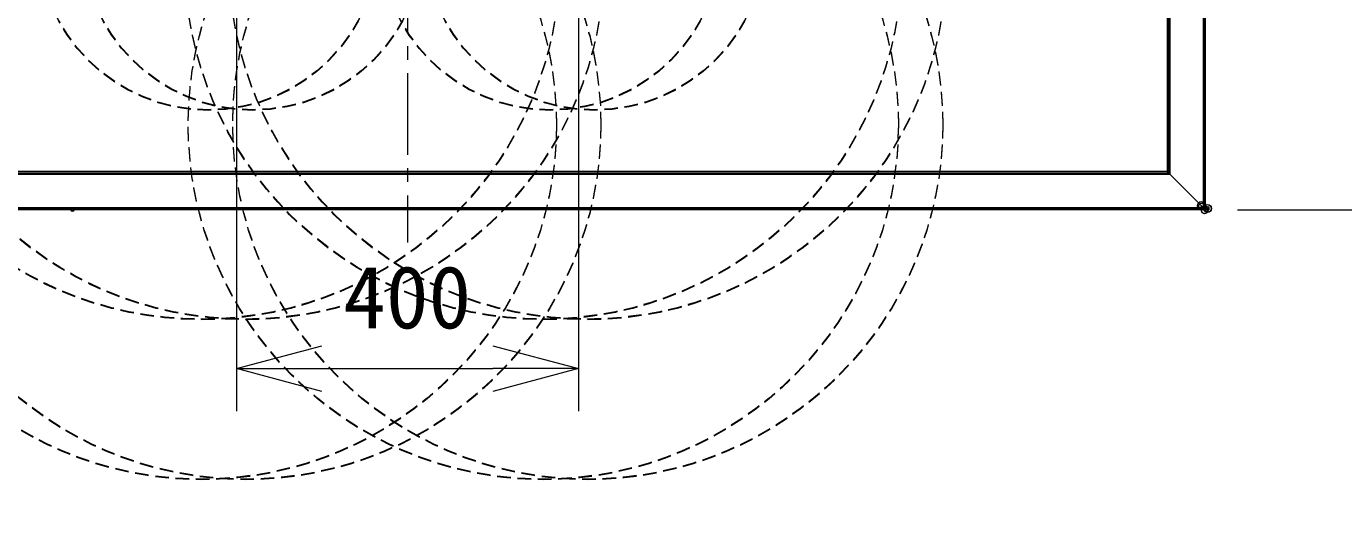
# Model space of a CAD drawing. Units: millimetres, scale not verified. Extents: x -62 to 359, y -64 to 314.
# Drawn here: x -25.43 to 13.1, y -7.65 to 6.84 of the extents above; entities that cross this region are included whole.
import ezdxf
from ezdxf.enums import TextEntityAlignment as Align

# ---------------------------------------------------------------- set-up
doc = ezdxf.new("R2010")
doc.units = ezdxf.units.MM
doc.header["$LTSCALE"] = 0.125
doc.linetypes.add('USER1', pattern=[28.575, 19.05, -3.175, 3.175, -3.175])
doc.linetypes.add('USER2', pattern=[4.7625, 3.175, -1.5875])
for name, color, linetype, lineweight in [('0-0_0', 7, 'Continuous', 18), ('0-5_SUNPO', 3, 'Continuous', 18), ('0-6_GAIKEI', 1, 'Continuous', 18)]:
    doc.layers.add(name, color=color, linetype=linetype, lineweight=lineweight)
doc.styles.add('ＭＳ ゴシック', font='')
doc.styles.get('ＭＳ ゴシック').set_extended_font_data('MS Gothic')

# ---------------------------------------------------------------- blocks, each defined once
blk = doc.blocks.new('_Open30')
at = {"layer": '0-0_0'}
blk.add_line((0, 0), (-1, 0), dxfattribs=at)
blk.add_lwpolyline([(-1, 0.26795), (0, 0), (-1, -0.26795)], dxfattribs=at)
blk = doc.blocks.new('D2')
at = {"layer": '0-5_SUNPO'}
for p, q in [((45.2066, 195.6376), (45.2066, 183.0724)), ((55.2066, 195.6376), (55.2066, 183.0724)), ((47.7066, 184.3224), (52.7066, 184.3224))]:
    blk.add_line(p, q, dxfattribs=at)
at = {"layer": '0-5_SUNPO', "xscale": 2.5, "yscale": 2.5, "rotation": 180}
blk.add_blockref('_Open30', (45.2066, 184.3224), dxfattribs=at)
at = {"layer": '0-5_SUNPO', "xscale": 2.5, "yscale": 2.5}
blk.add_blockref('_Open30', (55.2066, 184.3224), dxfattribs=at)
at = {"layer": '0-5_SUNPO', "color": 7, "style": 'ＭＳ ゴシック'}
blk.add_text('400', height=1.833, dxfattribs=at).set_placement((48.3316, 184.9474), align=Align.BOTTOM_LEFT)
blk = doc.blocks.new('D4')
at = {"layer": '0-5_SUNPO'}
for p, q in [((74.4841, 216.2767), (83.5294, 216.2767)), ((82.2794, 213.7767), (82.2794, 191.4692)), ((74.4841, 188.9692), (83.5294, 188.9692))]:
    blk.add_line(p, q, dxfattribs=at)
at = {"layer": '0-5_SUNPO', "xscale": 2.5, "yscale": 2.5}
for p, rotation in [((82.2794, 216.2767), 90), ((82.2794, 188.9692), 270)]:
    blk.add_blockref('_Open30', p, dxfattribs=dict(at, rotation=rotation))
at = {"layer": '0-5_SUNPO', "color": 7, "style": 'ＭＳ ゴシック'}
blk.add_text('1093', height=1.833, rotation=90, dxfattribs=at).set_placement((81.6544, 200.1229), align=Align.BOTTOM_LEFT)

msp = doc.modelspace()

# ---------------------------------------------------------------- linework, layer by layer
at = {"layer": '0-6_GAIKEI', "color": 9, "linetype": 'USER1'}
msp.add_line((-14.284, 30.4673), (-14.284, 0.5101), dxfattribs=at)
at = {"layer": '0-6_GAIKEI'}
for p, q in [((8.9956, 1.5379), (8.9956, 28.7147)), ((9.0133, 1.5273), (9.0133, 28.7253)), ((9.0486, 1.5276), (9.0486, 28.725)), ((7.9324, 27.6565), (7.9324, 2.5961)), ((7.9825, 27.7065), (7.9825, 2.546)), ((-36.5664, 2.5302), (7.9983, 2.5302)), ((-36.5505, 2.546), (7.9825, 2.546)), ((-36.542, 2.5546), (7.9739, 2.5546)), ((7.9983, 2.5302), (7.9739, 2.5546)), ((8.0144, 2.5141), (7.9983, 2.5302)), ((8.0144, 2.5141), (8.9788, 1.5497)), ((8.9935, 1.5152), (-37.5615, 1.5152)), ((8.9899, 1.5329), (-37.558, 1.5329)), ((8.9898, 1.5332), (8.9903, 1.5317)), ((8.9903, 1.5318), (8.9899, 1.5329)), ((9.0062, 1.5202), (8.9931, 1.5202)), ((8.9935, 1.4799), (8.9935, 1.5143)), ((8.9935, 1.4849), (9.0059, 1.4849)), ((9.0062, 1.5202), (8.9956, 1.5379)), ((9.0059, 1.4849), (9.0064, 1.4853)), ((9.0062, 1.5202), (9.0062, 1.5202)), ((9.0064, 1.4853), (9.0062, 1.5202)), ((9.0133, 1.5273), (9.0133, 1.5273)), ((9.0133, 1.5273), (9.0482, 1.5271)), ((9.0482, 1.5271), (9.0486, 1.5276))]:
    msp.add_line(p, q, dxfattribs=at)
at = {"layer": '0-6_GAIKEI', "color": 7}
for p, q in [((9.056, 1.5256), (9.056, 28.7269)), ((8.9935, 1.4725), (8.9935, 1.4799)), ((9.0079, 1.4775), (8.9935, 1.4775)), ((9.0079, 1.4775), (9.0079, 1.4775)), ((9.0187, 1.4853), (9.0132, 1.4797)), ((9.0482, 1.5148), (9.0187, 1.4853)), ((9.0538, 1.5203), (9.0482, 1.5148)), ((9.056, 1.5256), (9.056, 1.5256))]:
    msp.add_line(p, q, dxfattribs=at)
at = {"layer": '0-6_GAIKEI'}
for points in [[(8.9788, 28.7029), (8.0144, 27.7385), (8.0144, 2.5141)], [(8.0144, 27.7385), (7.9983, 27.7224), (7.9983, 2.5302)], [(7.9739, 27.698), (7.9325, 27.6566), (7.9325, 2.596)], [(7.9983, 27.7224), (7.9739, 27.698), (7.9739, 2.5546)], [(-36.5664, 2.5302), (-36.5824, 2.5141), (8.0144, 2.5141)], [(7.9324, 2.5961), (-36.5005, 2.5961), (-36.5006, 2.596)], [(7.9739, 2.5546), (7.9325, 2.596), (-36.5006, 2.596)], [(8.9935, 1.4799), (-37.5615, 1.4799), (-37.5615, 1.5143)], [(8.9876, 1.5379), (8.9956, 1.5379), (9.0133, 1.5273)]]:
    msp.add_lwpolyline(points, dxfattribs=at)
at = {"layer": '0-6_GAIKEI', "color": 7}
msp.add_lwpolyline([(8.9935, 1.4725), (-37.5615, 1.4725), (-37.5615, 1.4799)], dxfattribs=at)
at = {"layer": '0-6_GAIKEI'}
for centre, radius in [((178.3464, 133.9119), 180.342), ((178.3464, 116.4119), 180.342), ((8.9426, 1.5909), 0.1235), ((8.9579, 1.5714), 0.0988), ((8.9622, 1.5756), 0.0987), ((8.9434, 1.5143), 0.0501), ((8.9434, 1.5143), 0.0501), ((8.9931, 1.5383), 0.023), ((8.996, 1.5396), 0.0219), ((8.9984, 1.5351), 0.0168), ((8.9992, 1.5344), 0.0158), ((8.9997, 1.5332), 0.0145), ((9.1134, 1.5131), 0.1113), ((9.1186, 1.5095), 0.1154), ((9.0804, 1.5008), 0.0762), ((9.0714, 1.498), 0.0667), ((9.0609, 1.5435), 0.0186), ((9.0582, 1.5347), 0.00928), ((9.0297, 1.4419), 0.0878), ((9.0307, 1.4448), 0.0847), ((8.9998, 1.4756), 0.00828), ((9.0265, 1.4996), 0.0253), ((9.0195, 1.4928), 0.0156), ((9.0094, 1.529), 0.00416), ((9.0338, 1.4871), 0.0276), ((9.0152, 1.4877), 0.00889), ((9.0141, 1.4856), 0.00654), ((9.0337, 1.5067), 0.0256), ((9.0125, 1.482), 0.00261), ((9.0121, 1.4814), 0.00195), ((9.0123, 1.4808), 0.00135), ((9.0135, 1.5271), 0.00031), ((9.0465, 1.5003), 0.027), ((9.0389, 1.5123), 0.018), ((9.0438, 1.5167), 0.0115), ((9.0469, 1.5189), 0.00762), ((9.0511, 1.5208), 0.00304), ((9.0521, 1.5214), 0.00196), ((9.0521, 1.5211), 0.00198), ((9.0527, 1.5212), 0.00133)]:
    msp.add_circle(centre, radius, dxfattribs=at)
at = {"layer": '0-6_GAIKEI', "color": 8, "linetype": 'USER2'}
for centre, radius in [((-20.3133, 8.7608), 10.4844), ((-20.3133, 8.7408), 10.4844), ((-19.0133, 8.7608), 10.4844), ((-19.0133, 8.7408), 10.4844), ((-10.3133, 8.7608), 10.4844), ((-10.3133, 8.7408), 10.4844), ((-9.0133, 8.7608), 10.4844), ((-9.0133, 8.7408), 10.4844), ((-20.3096, 3.977), 10.3837), ((-20.3096, 3.957), 10.3837), ((-19.0096, 3.977), 10.3837), ((-19.0096, 3.957), 10.3837), ((-20.0996, 9.3788), 4.9779), ((-20.0996, 9.3588), 4.9779), ((-18.7996, 9.3788), 4.9779), ((-18.7996, 9.3588), 4.9779), ((-10.3096, 3.977), 10.3837), ((-10.3096, 3.957), 10.3837), ((-9.0096, 3.977), 10.3837), ((-9.0096, 3.957), 10.3837), ((-10.0996, 9.3788), 4.9779), ((-10.0996, 9.3588), 4.9779), ((-8.7996, 9.3788), 4.9779), ((-8.7996, 9.3588), 4.9779)]:
    msp.add_circle(centre, radius, dxfattribs=at)
at = {"layer": '0-6_GAIKEI', "color": 7}
for centre, radius in [((-24.079, 1.4622), 0.0409), ((-24.0957, 1.4647), 0.0241)]:
    msp.add_circle(centre, radius, dxfattribs=at)
at = {"layer": '0-6_GAIKEI'}
for start, end in [(21.79707, 44.99999), (7.56564, 20.4046), (0, 1.01802)]:
    msp.add_arc((8.9435, 1.5143), 0.05, start, end, dxfattribs=at)
at = {"layer": '0-6_GAIKEI', "color": 7}
msp.add_arc((9.0079, 1.485), 0.0075, 270, 315, dxfattribs=at)
at = {"layer": '0-6_GAIKEI'}
for centre, start_param, end_param in [((9.0064, 1.4977), 5.2359878, 6.2831853), ((9.0358, 1.5271), 6.2831853, 7.3303829)]:
    msp.add_ellipse(centre, major_axis=(0.0124, -0.0124), ratio=0.57735, start_param=start_param, end_param=end_param, dxfattribs=at)
at = {"layer": '0-6_GAIKEI', "color": 7}
for centre, major_axis, start_param, end_param in [((9.0079, 1.485), (-0.0053, 0.0053), 2.3561424, 3.1415927), ((9.0485, 1.5256), (0.0053, -0.0053), 6.2831853, 7.0686355)]:
    msp.add_ellipse(centre, major_axis=major_axis, ratio=0.999896, start_param=start_param, end_param=end_param, dxfattribs=at)

# ---------------------------------------------------------------- block references
at = {"layer": '0-5_SUNPO'}
for name in ['D4', 'D2']:
    msp.add_blockref(name, (-64.4907, -187.4967), dxfattribs=at)

doc.saveas('drawing.dxf')
